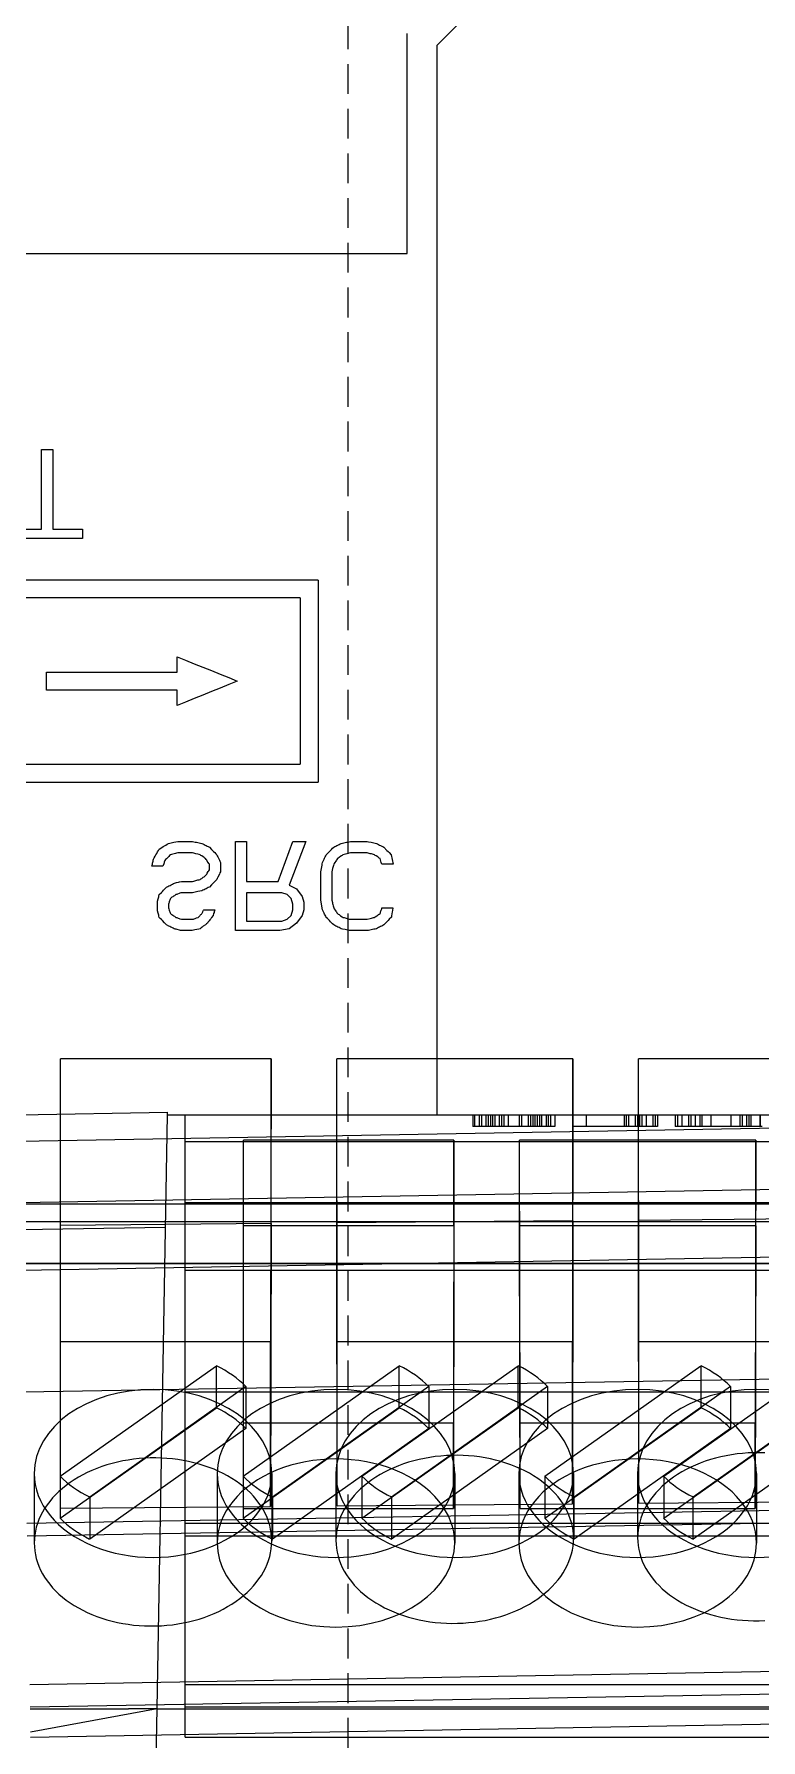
# Model space of a CAD drawing. Extents: x 0 to 144, y 0 to 203.
# Drawn here: x 66.73 to 78.93, y 14.38 to 43 of the extents above; entities that cross this region are included whole.
import ezdxf

# ---------------------------------------------------------------- set-up
doc = ezdxf.new("R2010")
doc.units = 0
doc.linetypes.add('DASHED', pattern=[0.75, 0.5, -0.25])
doc.layers.add('-15N-THT. THIẾT BỊ ĐÓNG MỞ', color=40, linetype='CONTINUOUS')

# ---------------------------------------------------------------- blocks, each defined once
blk = doc.blocks.new('06 - N - SC VSD CHIẾU TRÊN ATV630U07~55N4')
at = {"layer": '-15N-THT. THIẾT BỊ ĐÓNG MỞ', "color": 6, "linetype": 'DASHED'}
blk.add_line((0, 0), (0, -203), dxfattribs=at)
at = {"layer": '-15N-THT. THIẾT BỊ ĐÓNG MỞ'}
for p, q in [((1.495, -160.188), (3.488, -158.194)), ((0.996, -163.677), (0.996, -159.988)), ((1.495, -160.188), (1.495, -178.13)), ((1.495, -160.188), (1.495, -160.188)), ((-13.956, -163.677), (0.996, -163.677)), ((0.996, -163.677), (0.996, -163.677)), ((-5.14, -166.966), (-4.953, -166.966)), ((-5.14, -168.302), (-5.14, -166.966)), ((-5.14, -166.966), (-5.14, -166.966)), ((-4.953, -166.966), (-4.953, -168.302)), ((-4.953, -166.966), (-4.953, -166.966)), ((-5.639, -168.302), (-5.14, -168.302)), ((-4.455, -168.461), (-5.639, -168.461)), ((-5.14, -168.302), (-5.14, -168.302)), ((-4.953, -168.302), (-4.455, -168.302)), ((-4.953, -168.302), (-4.953, -168.302)), ((-4.455, -168.302), (-4.455, -168.461)), ((-4.455, -168.302), (-4.455, -168.302)), ((-4.455, -168.461), (-4.455, -168.461)), ((-0.499, -169.159), (-12.46, -169.159)), ((-0.499, -169.159), (-0.499, -172.548)), ((-0.499, -169.159), (-0.499, -169.159)), ((-0.798, -169.458), (-6.33, -169.458)), ((-0.798, -169.458), (-0.798, -169.458)), ((-0.798, -169.458), (-0.798, -172.249)), ((-2.866, -170.445), (-2.722, -170.503)), ((-2.866, -170.704), (-2.866, -170.445)), ((-2.866, -170.445), (-2.866, -170.445)), ((-2.722, -170.503), (-2.577, -170.562)), ((-2.577, -170.562), (-2.433, -170.62)), ((-5.059, -171.003), (-5.059, -170.704)), ((-5.059, -170.704), (-2.866, -170.704)), ((-5.059, -170.704), (-5.059, -170.704)), ((-2.866, -170.704), (-2.866, -170.704)), ((-2.433, -170.62), (-2.288, -170.678)), ((-2.288, -170.678), (-2.144, -170.737)), ((-2.144, -170.737), (-1.999, -170.795)), ((-1.999, -170.795), (-1.855, -170.853)), ((-1.855, -170.853), (-1.999, -170.912)), ((-1.855, -170.853), (-1.855, -170.853)), ((-2.866, -171.003), (-5.059, -171.003)), ((-5.059, -171.003), (-5.059, -171.003)), ((-2.866, -171.262), (-2.866, -171.003)), ((-2.866, -171.003), (-2.866, -171.003)), ((-2.577, -171.145), (-2.722, -171.204)), ((-2.433, -171.087), (-2.577, -171.145)), ((-2.288, -171.029), (-2.433, -171.087)), ((-2.144, -170.97), (-2.288, -171.029)), ((-1.999, -170.912), (-2.144, -170.97)), ((-2.722, -171.204), (-2.866, -171.262)), ((-2.866, -171.262), (-2.866, -171.262)), ((-6.33, -172.249), (-0.798, -172.249)), ((-0.798, -172.249), (-0.798, -172.249)), ((-12.46, -172.548), (-0.499, -172.548)), ((-0.499, -172.548), (-0.499, -172.548)), ((-3.207, -173.744), (-3.193, -173.72)), ((-3.193, -173.72), (-3.179, -173.696)), ((-3.179, -173.696), (-3.165, -173.672)), ((-3.165, -173.672), (-3.121, -173.645)), ((-3.165, -173.672), (-3.165, -173.672)), ((-3.121, -173.645), (-3.099, -173.631)), ((-3.099, -173.631), (-3.054, -173.604)), ((-3.054, -173.604), (-3.032, -173.59)), ((-3.032, -173.59), (-3.01, -173.577)), ((-3.01, -173.577), (-2.987, -173.572)), ((-3.01, -173.577), (-3.01, -173.577)), ((-2.987, -173.572), (-2.965, -173.568)), ((-2.965, -173.568), (-2.943, -173.563)), ((-2.943, -173.563), (-2.921, -173.558)), ((-2.921, -173.558), (-2.854, -173.545)), ((-2.854, -173.545), (-2.605, -173.545)), ((-2.854, -173.545), (-2.854, -173.545)), ((-2.605, -173.545), (-2.56, -173.554)), ((-2.605, -173.545), (-2.605, -173.545)), ((-2.56, -173.554), (-2.538, -173.558)), ((-2.538, -173.558), (-2.516, -173.563)), ((-2.516, -173.563), (-2.449, -173.577)), ((-2.449, -173.577), (-2.431, -173.586)), ((-2.449, -173.577), (-2.449, -173.577)), ((-2.431, -173.586), (-2.413, -173.595)), ((-2.413, -173.595), (-2.395, -173.604)), ((-2.395, -173.604), (-2.378, -173.613)), ((-2.378, -173.613), (-2.36, -173.622)), ((-2.36, -173.622), (-2.342, -173.631)), ((-2.342, -173.631), (-2.324, -173.64)), ((-2.324, -173.64), (-2.289, -173.677)), ((-2.324, -173.64), (-2.324, -173.64)), ((-2.289, -173.677), (-2.271, -173.695)), ((-2.271, -173.695), (-2.253, -173.713)), ((-2.253, -173.713), (-2.235, -173.731)), ((-1.888, -173.545), (-1.701, -173.545)), ((-1.888, -175.04), (-1.888, -173.545)), ((-1.888, -173.545), (-1.888, -173.545)), ((-1.701, -173.545), (-1.701, -174.213)), ((-1.701, -173.545), (-1.701, -173.545)), ((-1.172, -174.213), (-0.923, -173.545)), ((-0.705, -173.545), (-0.985, -174.277)), ((-0.923, -173.545), (-0.705, -173.545)), ((-0.923, -173.545), (-0.923, -173.545)), ((-0.705, -173.545), (-0.705, -173.545)), ((-0.326, -173.731), (-0.308, -173.713)), ((-0.308, -173.713), (-0.291, -173.695)), ((-0.291, -173.695), (-0.273, -173.677)), ((-0.273, -173.677), (-0.255, -173.658)), ((-0.255, -173.658), (-0.237, -173.64)), ((-0.237, -173.64), (-0.219, -173.631)), ((-0.237, -173.64), (-0.237, -173.64)), ((-0.219, -173.631), (-0.202, -173.622)), ((-0.202, -173.622), (-0.184, -173.613)), ((-0.184, -173.613), (-0.166, -173.604)), ((-0.166, -173.604), (-0.148, -173.595)), ((-0.148, -173.595), (-0.13, -173.586)), ((-0.13, -173.586), (-0.113, -173.577)), ((-0.113, -173.577), (-0.09, -173.572)), ((-0.113, -173.577), (-0.113, -173.577)), ((-0.09, -173.572), (-0.068, -173.568)), ((-0.068, -173.568), (-0.046, -173.563)), ((-0.046, -173.563), (-0.024, -173.558)), ((-0.024, -173.558), (-0.001, -173.554)), ((-0.001, -173.554), (0.021, -173.549)), ((0.021, -173.549), (0.043, -173.545)), ((0.043, -173.545), (0.323, -173.545)), ((0.043, -173.545), (0.043, -173.545)), ((0.323, -173.545), (0.346, -173.549)), ((0.323, -173.545), (0.323, -173.545)), ((0.346, -173.549), (0.39, -173.558)), ((0.39, -173.558), (0.412, -173.563)), ((0.412, -173.563), (0.457, -173.572)), ((0.457, -173.572), (0.479, -173.577)), ((0.479, -173.577), (0.497, -173.586)), ((0.479, -173.577), (0.479, -173.577)), ((0.497, -173.586), (0.515, -173.595)), ((0.515, -173.595), (0.533, -173.604)), ((0.533, -173.604), (0.55, -173.613)), ((0.55, -173.613), (0.568, -173.622)), ((0.568, -173.622), (0.586, -173.631)), ((0.586, -173.631), (0.604, -173.64)), ((0.604, -173.64), (0.657, -173.695)), ((0.604, -173.64), (0.604, -173.64)), ((0.657, -173.695), (0.675, -173.713)), ((0.675, -173.713), (0.693, -173.731)), ((-3.288, -173.958), (-3.284, -173.941)), ((-3.261, -173.958), (-3.288, -173.958)), ((-3.288, -173.958), (-3.288, -173.958)), ((-3.284, -173.941), (-3.28, -173.924)), ((-3.28, -173.924), (-3.277, -173.907)), ((-3.277, -173.907), (-3.273, -173.89)), ((-3.273, -173.89), (-3.269, -173.874)), ((-3.269, -173.874), (-3.266, -173.857)), ((-3.266, -173.857), (-3.262, -173.84)), ((-3.262, -173.84), (-3.248, -173.816)), ((-3.262, -173.84), (-3.262, -173.84)), ((-3.209, -173.958), (-3.261, -173.958)), ((-3.248, -173.816), (-3.234, -173.792)), ((-3.234, -173.792), (-3.221, -173.768)), ((-3.221, -173.768), (-3.207, -173.744)), ((-3.182, -173.958), (-3.209, -173.958)), ((-3.156, -173.958), (-3.182, -173.958)), ((-3.103, -173.958), (-3.156, -173.958)), ((-3.099, -173.945), (-3.103, -173.958)), ((-3.103, -173.958), (-3.103, -173.958)), ((-3.09, -173.917), (-3.099, -173.945)), ((-3.085, -173.904), (-3.09, -173.917)), ((-3.081, -173.89), (-3.085, -173.904)), ((-3.076, -173.877), (-3.081, -173.89)), ((-3.072, -173.863), (-3.076, -173.877)), ((-3.059, -173.849), (-3.072, -173.863)), ((-3.072, -173.863), (-3.072, -173.863)), ((-3.045, -173.836), (-3.059, -173.849)), ((-3.032, -173.822), (-3.045, -173.836)), ((-3.018, -173.808), (-3.032, -173.822)), ((-3.005, -173.795), (-3.018, -173.808)), ((-2.992, -173.781), (-3.005, -173.795)), ((-2.978, -173.768), (-2.992, -173.781)), ((-2.958, -173.762), (-2.978, -173.768)), ((-2.978, -173.768), (-2.978, -173.768)), ((-2.937, -173.757), (-2.958, -173.762)), ((-2.916, -173.752), (-2.937, -173.757)), ((-2.895, -173.746), (-2.916, -173.752)), ((-2.875, -173.741), (-2.895, -173.746)), ((-2.854, -173.736), (-2.875, -173.741)), ((-2.605, -173.736), (-2.854, -173.736)), ((-2.854, -173.736), (-2.854, -173.736)), ((-2.587, -173.74), (-2.605, -173.736)), ((-2.605, -173.736), (-2.605, -173.736)), ((-2.569, -173.745), (-2.587, -173.74)), ((-2.551, -173.749), (-2.569, -173.745)), ((-2.516, -173.758), (-2.551, -173.749)), ((-2.498, -173.763), (-2.516, -173.758)), ((-2.48, -173.768), (-2.498, -173.763)), ((-2.467, -173.777), (-2.48, -173.768)), ((-2.48, -173.768), (-2.48, -173.768)), ((-2.453, -173.786), (-2.467, -173.777)), ((-2.427, -173.804), (-2.453, -173.786)), ((-2.413, -173.813), (-2.427, -173.804)), ((-2.4, -173.822), (-2.413, -173.813)), ((-2.387, -173.831), (-2.4, -173.822)), ((-2.378, -173.845), (-2.387, -173.831)), ((-2.387, -173.831), (-2.387, -173.831)), ((-2.369, -173.858), (-2.378, -173.845)), ((-2.36, -173.872), (-2.369, -173.858)), ((-2.342, -173.899), (-2.36, -173.872)), ((-2.333, -173.913), (-2.342, -173.899)), ((-2.324, -173.927), (-2.333, -173.913)), ((-2.324, -174.022), (-2.324, -173.927)), ((-2.324, -173.927), (-2.324, -173.927)), ((-2.235, -173.731), (-2.217, -173.749)), ((-2.217, -173.749), (-2.2, -173.768)), ((-2.2, -173.768), (-2.191, -173.786)), ((-2.2, -173.768), (-2.2, -173.768)), ((-2.191, -173.786), (-2.182, -173.804)), ((-2.182, -173.804), (-2.155, -173.858)), ((-2.155, -173.858), (-2.146, -173.877)), ((-2.146, -173.877), (-2.137, -173.895)), ((-2.137, -173.895), (-2.137, -174.054)), ((-2.137, -173.895), (-2.137, -173.895)), ((-0.455, -174.054), (-0.433, -173.94)), ((-0.433, -173.94), (-0.429, -173.917)), ((-0.429, -173.917), (-0.424, -173.895)), ((-0.424, -173.895), (-0.415, -173.877)), ((-0.424, -173.895), (-0.424, -173.895)), ((-0.415, -173.877), (-0.397, -173.84)), ((-0.397, -173.84), (-0.389, -173.822)), ((-0.389, -173.822), (-0.38, -173.804)), ((-0.38, -173.804), (-0.371, -173.786)), ((-0.371, -173.786), (-0.362, -173.768)), ((-0.362, -173.768), (-0.326, -173.731)), ((-0.362, -173.768), (-0.362, -173.768)), ((-0.255, -173.999), (-0.268, -174.054)), ((-0.251, -173.981), (-0.255, -173.999)), ((-0.246, -173.963), (-0.251, -173.981)), ((-0.242, -173.945), (-0.246, -173.963)), ((-0.237, -173.927), (-0.242, -173.945)), ((-0.228, -173.913), (-0.237, -173.927)), ((-0.237, -173.927), (-0.237, -173.927)), ((-0.219, -173.899), (-0.228, -173.913)), ((-0.202, -173.872), (-0.219, -173.899)), ((-0.193, -173.858), (-0.202, -173.872)), ((-0.184, -173.845), (-0.193, -173.858)), ((-0.175, -173.831), (-0.184, -173.845)), ((-0.162, -173.822), (-0.175, -173.831)), ((-0.175, -173.831), (-0.175, -173.831)), ((-0.148, -173.813), (-0.162, -173.822)), ((-0.135, -173.804), (-0.148, -173.813)), ((-0.108, -173.786), (-0.135, -173.804)), ((-0.095, -173.777), (-0.108, -173.786)), ((-0.082, -173.768), (-0.095, -173.777)), ((-0.061, -173.762), (-0.082, -173.768)), ((-0.082, -173.768), (-0.082, -173.768)), ((-0.04, -173.757), (-0.061, -173.762)), ((-0.019, -173.752), (-0.04, -173.757)), ((0.002, -173.746), (-0.019, -173.752)), ((0.022, -173.741), (0.002, -173.746)), ((0.043, -173.736), (0.022, -173.741)), ((0.323, -173.736), (0.043, -173.736)), ((0.043, -173.736), (0.043, -173.736)), ((0.341, -173.74), (0.323, -173.736)), ((0.323, -173.736), (0.323, -173.736)), ((0.377, -173.749), (0.341, -173.74)), ((0.395, -173.754), (0.377, -173.749)), ((0.412, -173.758), (0.395, -173.754)), ((0.43, -173.763), (0.412, -173.758)), ((0.448, -173.768), (0.43, -173.763)), ((0.461, -173.777), (0.448, -173.768)), ((0.448, -173.768), (0.448, -173.768)), ((0.475, -173.786), (0.461, -173.777)), ((0.501, -173.804), (0.475, -173.786)), ((0.515, -173.813), (0.501, -173.804)), ((0.528, -173.822), (0.515, -173.813)), ((0.541, -173.831), (0.528, -173.822)), ((0.562, -173.895), (0.541, -173.831)), ((0.541, -173.831), (0.541, -173.831)), ((0.567, -173.911), (0.562, -173.895)), ((0.573, -173.927), (0.567, -173.911)), ((0.76, -173.927), (0.573, -173.927)), ((0.573, -173.927), (0.573, -173.927)), ((0.693, -173.731), (0.728, -173.768)), ((0.728, -173.768), (0.76, -173.927)), ((0.728, -173.768), (0.728, -173.768)), ((0.76, -173.927), (0.76, -173.927)), ((-3.022, -174.299), (-3.003, -174.289)), ((-3.003, -174.289), (-2.983, -174.28)), ((-2.983, -174.28), (-2.964, -174.27)), ((-2.964, -174.27), (-2.945, -174.261)), ((-2.945, -174.261), (-2.926, -174.251)), ((-2.926, -174.251), (-2.907, -174.241)), ((-2.907, -174.241), (-2.891, -174.237)), ((-2.907, -174.241), (-2.907, -174.241)), ((-2.891, -174.237), (-2.874, -174.233)), ((-2.874, -174.233), (-2.841, -174.225)), ((-2.841, -174.225), (-2.825, -174.221)), ((-2.825, -174.221), (-2.792, -174.213)), ((-2.792, -174.213), (-2.765, -174.213)), ((-2.792, -174.213), (-2.792, -174.213)), ((-2.765, -174.213), (-2.738, -174.213)), ((-2.738, -174.213), (-2.658, -174.213)), ((-2.658, -174.213), (-2.631, -174.213)), ((-2.631, -174.213), (-2.605, -174.213)), ((-2.605, -174.213), (-2.587, -174.208)), ((-2.605, -174.213), (-2.605, -174.213)), ((-2.587, -174.208), (-2.569, -174.204)), ((-2.569, -174.204), (-2.551, -174.199)), ((-2.551, -174.199), (-2.516, -174.19)), ((-2.516, -174.19), (-2.498, -174.186)), ((-2.498, -174.186), (-2.48, -174.181)), ((-2.48, -174.181), (-2.467, -174.172)), ((-2.48, -174.181), (-2.48, -174.181)), ((-2.467, -174.172), (-2.453, -174.163)), ((-2.453, -174.163), (-2.427, -174.145)), ((-2.427, -174.145), (-2.413, -174.136)), ((-2.413, -174.136), (-2.4, -174.127)), ((-2.4, -174.127), (-2.387, -174.117)), ((-2.387, -174.117), (-2.378, -174.104)), ((-2.387, -174.117), (-2.387, -174.117)), ((-2.378, -174.104), (-2.369, -174.09)), ((-2.369, -174.09), (-2.36, -174.077)), ((-2.36, -174.077), (-2.342, -174.049)), ((-2.342, -174.049), (-2.333, -174.036)), ((-2.333, -174.036), (-2.324, -174.022)), ((-2.324, -174.022), (-2.324, -174.022)), ((-2.289, -174.272), (-2.324, -174.308)), ((-2.271, -174.254), (-2.289, -174.272)), ((-2.235, -174.217), (-2.271, -174.254)), ((-2.217, -174.199), (-2.235, -174.217)), ((-2.2, -174.181), (-2.217, -174.199)), ((-2.191, -174.163), (-2.2, -174.181)), ((-2.2, -174.181), (-2.2, -174.181)), ((-2.182, -174.145), (-2.191, -174.163)), ((-2.155, -174.09), (-2.182, -174.145)), ((-2.146, -174.072), (-2.155, -174.09)), ((-2.137, -174.054), (-2.146, -174.072)), ((-2.137, -174.054), (-2.137, -174.054)), ((-1.701, -174.213), (-1.172, -174.213)), ((-1.701, -174.213), (-1.701, -174.213)), ((-1.172, -174.213), (-1.172, -174.213)), ((-0.985, -174.277), (-0.86, -174.34)), ((-0.985, -174.277), (-0.985, -174.277)), ((-0.455, -174.531), (-0.455, -174.054)), ((-0.455, -174.054), (-0.455, -174.054)), ((-0.268, -174.054), (-0.268, -174.531)), ((-0.268, -174.054), (-0.268, -174.054)), ((-3.196, -174.563), (-3.192, -174.545)), ((-3.196, -174.69), (-3.196, -174.563)), ((-3.196, -174.563), (-3.196, -174.563)), ((-3.192, -174.545), (-3.183, -174.508)), ((-3.183, -174.508), (-3.179, -174.49)), ((-3.179, -174.49), (-3.174, -174.472)), ((-3.174, -174.472), (-3.17, -174.454)), ((-3.17, -174.454), (-3.165, -174.436)), ((-3.165, -174.436), (-3.13, -174.399)), ((-3.165, -174.436), (-3.165, -174.436)), ((-3.13, -174.399), (-3.112, -174.381)), ((-3.112, -174.381), (-3.094, -174.363)), ((-3.094, -174.363), (-3.076, -174.345)), ((-3.076, -174.345), (-3.059, -174.326)), ((-3.059, -174.326), (-3.041, -174.308)), ((-3.041, -174.308), (-3.022, -174.299)), ((-3.041, -174.308), (-3.041, -174.308)), ((-3.005, -174.581), (-3.01, -174.595)), ((-3.001, -174.567), (-3.005, -174.581)), ((-2.996, -174.554), (-3.001, -174.567)), ((-2.992, -174.54), (-2.996, -174.554)), ((-2.987, -174.526), (-2.992, -174.54)), ((-2.983, -174.513), (-2.987, -174.526)), ((-2.978, -174.499), (-2.983, -174.513)), ((-2.965, -174.49), (-2.978, -174.499)), ((-2.978, -174.499), (-2.978, -174.499)), ((-2.952, -174.481), (-2.965, -174.49)), ((-2.938, -174.472), (-2.952, -174.481)), ((-2.925, -174.463), (-2.938, -174.472)), ((-2.912, -174.454), (-2.925, -174.463)), ((-2.898, -174.445), (-2.912, -174.454)), ((-2.885, -174.436), (-2.898, -174.445)), ((-2.872, -174.431), (-2.885, -174.436)), ((-2.885, -174.436), (-2.885, -174.436)), ((-2.858, -174.426), (-2.872, -174.431)), ((-2.832, -174.417), (-2.858, -174.426)), ((-2.818, -174.413), (-2.832, -174.417)), ((-2.805, -174.408), (-2.818, -174.413)), ((-2.792, -174.404), (-2.805, -174.408)), ((-2.605, -174.404), (-2.792, -174.404)), ((-2.792, -174.404), (-2.792, -174.404)), ((-2.56, -174.395), (-2.605, -174.404)), ((-2.605, -174.404), (-2.605, -174.404)), ((-2.538, -174.39), (-2.56, -174.395)), ((-2.516, -174.386), (-2.538, -174.39)), ((-2.449, -174.372), (-2.516, -174.386)), ((-2.431, -174.363), (-2.449, -174.372)), ((-2.449, -174.372), (-2.449, -174.372)), ((-2.413, -174.354), (-2.431, -174.363)), ((-2.395, -174.345), (-2.413, -174.354)), ((-2.378, -174.336), (-2.395, -174.345)), ((-2.36, -174.326), (-2.378, -174.336)), ((-2.342, -174.317), (-2.36, -174.326)), ((-2.324, -174.308), (-2.342, -174.317)), ((-2.324, -174.308), (-2.324, -174.308)), ((-1.701, -174.404), (-1.701, -174.404)), ((-1.701, -174.404), (-1.701, -174.881)), ((-1.109, -174.404), (-1.701, -174.404)), ((-1.109, -174.404), (-1.109, -174.404)), ((-1.016, -174.436), (-1.109, -174.404)), ((-1.016, -174.436), (-1.016, -174.436)), ((-0.954, -174.499), (-1.016, -174.436)), ((-0.954, -174.499), (-0.954, -174.499)), ((-0.923, -174.595), (-0.954, -174.499)), ((-0.86, -174.34), (-0.767, -174.467)), ((-0.86, -174.34), (-0.86, -174.34)), ((-0.767, -174.467), (-0.736, -174.563)), ((-0.767, -174.467), (-0.767, -174.467)), ((-0.736, -174.563), (-0.736, -174.69)), ((-0.736, -174.563), (-0.736, -174.563)), ((-0.424, -174.69), (-0.455, -174.531)), ((-0.455, -174.531), (-0.455, -174.531)), ((-0.268, -174.531), (-0.26, -174.567)), ((-0.268, -174.531), (-0.268, -174.531)), ((-0.26, -174.567), (-0.255, -174.586)), ((-3.192, -174.708), (-3.196, -174.69)), ((-3.196, -174.69), (-3.196, -174.69)), ((-3.183, -174.745), (-3.192, -174.708)), ((-3.179, -174.763), (-3.183, -174.745)), ((-3.174, -174.781), (-3.179, -174.763)), ((-3.17, -174.799), (-3.174, -174.781)), ((-3.165, -174.817), (-3.17, -174.799)), ((-3.148, -174.835), (-3.165, -174.817)), ((-3.165, -174.817), (-3.165, -174.817)), ((-3.13, -174.854), (-3.148, -174.835)), ((-3.112, -174.872), (-3.13, -174.854)), ((-3.01, -174.595), (-3.01, -174.658)), ((-3.01, -174.595), (-3.01, -174.595)), ((-3.01, -174.658), (-3.005, -174.672)), ((-3.01, -174.658), (-3.01, -174.658)), ((-3.005, -174.672), (-2.996, -174.699)), ((-2.996, -174.699), (-2.992, -174.713)), ((-2.992, -174.713), (-2.987, -174.726)), ((-2.987, -174.726), (-2.983, -174.74)), ((-2.983, -174.74), (-2.978, -174.754)), ((-2.978, -174.754), (-2.965, -174.763)), ((-2.978, -174.754), (-2.978, -174.754)), ((-2.965, -174.763), (-2.952, -174.772)), ((-2.952, -174.772), (-2.938, -174.781)), ((-2.938, -174.781), (-2.925, -174.79)), ((-2.925, -174.79), (-2.912, -174.799)), ((-2.912, -174.799), (-2.898, -174.808)), ((-2.898, -174.808), (-2.885, -174.817)), ((-2.885, -174.817), (-2.872, -174.822)), ((-2.885, -174.817), (-2.885, -174.817)), ((-2.872, -174.822), (-2.858, -174.826)), ((-2.858, -174.826), (-2.845, -174.831)), ((-2.845, -174.831), (-2.832, -174.835)), ((-2.832, -174.835), (-2.818, -174.84)), ((-2.818, -174.84), (-2.792, -174.849)), ((-2.792, -174.849), (-2.605, -174.849)), ((-2.792, -174.849), (-2.792, -174.849)), ((-2.605, -174.849), (-2.591, -174.845)), ((-2.605, -174.849), (-2.605, -174.849)), ((-2.591, -174.845), (-2.578, -174.84)), ((-2.578, -174.84), (-2.565, -174.835)), ((-2.565, -174.835), (-2.551, -174.831)), ((-2.551, -174.831), (-2.538, -174.826)), ((-2.538, -174.826), (-2.511, -174.817)), ((-2.511, -174.817), (-2.502, -174.808)), ((-2.511, -174.817), (-2.511, -174.817)), ((-2.502, -174.808), (-2.484, -174.79)), ((-2.484, -174.79), (-2.476, -174.781)), ((-2.476, -174.781), (-2.467, -174.772)), ((-2.467, -174.772), (-2.458, -174.763)), ((-2.458, -174.763), (-2.449, -174.754)), ((-2.449, -174.754), (-2.444, -174.745)), ((-2.449, -174.754), (-2.449, -174.754)), ((-2.444, -174.745), (-2.44, -174.736)), ((-2.44, -174.736), (-2.436, -174.726)), ((-2.436, -174.726), (-2.431, -174.717)), ((-2.431, -174.717), (-2.427, -174.708)), ((-2.427, -174.708), (-2.422, -174.699)), ((-2.422, -174.699), (-2.418, -174.69)), ((-2.418, -174.69), (-2.231, -174.69)), ((-2.418, -174.69), (-2.418, -174.69)), ((-2.315, -174.858), (-2.329, -174.876)), ((-2.302, -174.84), (-2.315, -174.858)), ((-2.289, -174.822), (-2.302, -174.84)), ((-2.262, -174.786), (-2.289, -174.822)), ((-2.252, -174.754), (-2.262, -174.786)), ((-2.262, -174.786), (-2.262, -174.786)), ((-2.246, -174.738), (-2.252, -174.754)), ((-2.241, -174.722), (-2.246, -174.738)), ((-2.236, -174.706), (-2.241, -174.722)), ((-2.231, -174.69), (-2.236, -174.706)), ((-2.231, -174.69), (-2.231, -174.69)), ((-1.109, -174.881), (-1.016, -174.849)), ((-1.016, -174.849), (-0.954, -174.786)), ((-1.016, -174.849), (-1.016, -174.849)), ((-0.954, -174.786), (-0.923, -174.69)), ((-0.954, -174.786), (-0.954, -174.786)), ((-0.923, -174.595), (-0.923, -174.595)), ((-0.923, -174.69), (-0.923, -174.595)), ((-0.923, -174.69), (-0.923, -174.69)), ((-0.767, -174.786), (-0.86, -174.913)), ((-0.736, -174.69), (-0.767, -174.786)), ((-0.767, -174.786), (-0.767, -174.786)), ((-0.736, -174.69), (-0.736, -174.69)), ((-0.397, -174.745), (-0.424, -174.69)), ((-0.424, -174.69), (-0.424, -174.69)), ((-0.389, -174.763), (-0.397, -174.745)), ((-0.371, -174.799), (-0.389, -174.763)), ((-0.362, -174.817), (-0.371, -174.799)), ((-0.344, -174.835), (-0.362, -174.817)), ((-0.362, -174.817), (-0.362, -174.817)), ((-0.326, -174.854), (-0.344, -174.835)), ((-0.308, -174.872), (-0.326, -174.854)), ((-0.255, -174.586), (-0.251, -174.604)), ((-0.251, -174.604), (-0.246, -174.622)), ((-0.246, -174.622), (-0.242, -174.64)), ((-0.242, -174.64), (-0.237, -174.658)), ((-0.237, -174.658), (-0.228, -174.672)), ((-0.237, -174.658), (-0.237, -174.658)), ((-0.228, -174.672), (-0.211, -174.699)), ((-0.211, -174.699), (-0.202, -174.713)), ((-0.202, -174.713), (-0.193, -174.726)), ((-0.193, -174.726), (-0.184, -174.74)), ((-0.184, -174.74), (-0.175, -174.754)), ((-0.175, -174.754), (-0.162, -174.763)), ((-0.175, -174.754), (-0.175, -174.754)), ((-0.162, -174.763), (-0.148, -174.772)), ((-0.148, -174.772), (-0.135, -174.781)), ((-0.135, -174.781), (-0.122, -174.79)), ((-0.122, -174.79), (-0.095, -174.808)), ((-0.095, -174.808), (-0.082, -174.817)), ((-0.082, -174.817), (-0.064, -174.822)), ((-0.082, -174.817), (-0.082, -174.817)), ((-0.064, -174.822), (-0.046, -174.826)), ((-0.046, -174.826), (-0.028, -174.831)), ((-0.028, -174.831), (-0.01, -174.835)), ((-0.01, -174.835), (0.025, -174.845)), ((0.025, -174.845), (0.043, -174.849)), ((0.043, -174.849), (0.323, -174.849)), ((0.043, -174.849), (0.043, -174.849)), ((0.323, -174.849), (0.377, -174.835)), ((0.323, -174.849), (0.323, -174.849)), ((0.377, -174.835), (0.395, -174.831)), ((0.395, -174.831), (0.43, -174.822)), ((0.43, -174.822), (0.448, -174.817)), ((0.448, -174.817), (0.461, -174.808)), ((0.448, -174.817), (0.448, -174.817)), ((0.461, -174.808), (0.488, -174.79)), ((0.488, -174.79), (0.501, -174.781)), ((0.501, -174.781), (0.515, -174.772)), ((0.515, -174.772), (0.528, -174.763)), ((0.528, -174.763), (0.541, -174.754)), ((0.541, -174.754), (0.546, -174.74)), ((0.541, -174.754), (0.541, -174.754)), ((0.546, -174.74), (0.55, -174.726)), ((0.55, -174.726), (0.555, -174.713)), ((0.555, -174.713), (0.559, -174.699)), ((0.559, -174.699), (0.568, -174.672)), ((0.568, -174.672), (0.573, -174.658)), ((0.573, -174.658), (0.625, -174.658)), ((0.573, -174.658), (0.573, -174.658)), ((0.625, -174.658), (0.652, -174.658)), ((0.652, -174.658), (0.704, -174.659)), ((0.695, -174.85), (0.677, -174.869)), ((0.731, -174.812), (0.695, -174.85)), ((0.704, -174.659), (0.731, -174.659)), ((0.731, -174.659), (0.757, -174.659)), ((0.735, -174.79), (0.731, -174.812)), ((0.731, -174.812), (0.731, -174.812)), ((0.746, -174.724), (0.735, -174.79)), ((0.75, -174.702), (0.746, -174.724)), ((0.757, -174.659), (0.75, -174.702)), ((0.757, -174.659), (0.757, -174.659)), ((-3.076, -174.908), (-3.112, -174.872)), ((-3.059, -174.926), (-3.076, -174.908)), ((-3.041, -174.945), (-3.059, -174.926)), ((-3.005, -174.963), (-3.041, -174.945)), ((-3.041, -174.945), (-3.041, -174.945)), ((-2.987, -174.972), (-3.005, -174.963)), ((-2.97, -174.981), (-2.987, -174.972)), ((-2.952, -174.99), (-2.97, -174.981)), ((-2.934, -174.999), (-2.952, -174.99)), ((-2.916, -175.008), (-2.934, -174.999)), ((-2.898, -175.013), (-2.916, -175.008)), ((-2.916, -175.008), (-2.916, -175.008)), ((-2.881, -175.017), (-2.898, -175.013)), ((-2.863, -175.022), (-2.881, -175.017)), ((-2.827, -175.031), (-2.863, -175.022)), ((-2.809, -175.035), (-2.827, -175.031)), ((-2.792, -175.04), (-2.809, -175.035)), ((-2.636, -175.04), (-2.792, -175.04)), ((-2.792, -175.04), (-2.792, -175.04)), ((-2.614, -175.035), (-2.636, -175.04)), ((-2.636, -175.04), (-2.636, -175.04)), ((-2.591, -175.031), (-2.614, -175.035)), ((-2.569, -175.026), (-2.591, -175.031)), ((-2.502, -175.013), (-2.569, -175.026)), ((-2.48, -175.008), (-2.502, -175.013)), ((-2.462, -174.995), (-2.48, -175.008)), ((-2.48, -175.008), (-2.48, -175.008)), ((-2.444, -174.981), (-2.462, -174.995)), ((-2.427, -174.967), (-2.444, -174.981)), ((-2.391, -174.94), (-2.427, -174.967)), ((-2.373, -174.926), (-2.391, -174.94)), ((-2.355, -174.913), (-2.373, -174.926)), ((-2.342, -174.895), (-2.355, -174.913)), ((-2.355, -174.913), (-2.355, -174.913)), ((-2.329, -174.876), (-2.342, -174.895)), ((-1.141, -175.04), (-1.888, -175.04)), ((-1.888, -175.04), (-1.888, -175.04)), ((-1.701, -174.881), (-1.701, -174.881)), ((-1.701, -174.881), (-1.109, -174.881)), ((-0.985, -175.008), (-1.141, -175.04)), ((-1.141, -175.04), (-1.141, -175.04)), ((-1.109, -174.881), (-1.109, -174.881)), ((-0.86, -174.913), (-0.985, -175.008)), ((-0.985, -175.008), (-0.985, -175.008)), ((-0.86, -174.913), (-0.86, -174.913)), ((-0.291, -174.89), (-0.308, -174.872)), ((-0.273, -174.908), (-0.291, -174.89)), ((-0.255, -174.926), (-0.273, -174.908)), ((-0.237, -174.945), (-0.255, -174.926)), ((-0.219, -174.954), (-0.237, -174.945)), ((-0.237, -174.945), (-0.237, -174.945)), ((-0.202, -174.963), (-0.219, -174.954)), ((-0.184, -174.972), (-0.202, -174.963)), ((-0.166, -174.981), (-0.184, -174.972)), ((-0.148, -174.99), (-0.166, -174.981)), ((-0.13, -174.999), (-0.148, -174.99)), ((-0.113, -175.008), (-0.13, -174.999)), ((-0.09, -175.013), (-0.113, -175.008)), ((-0.113, -175.008), (-0.113, -175.008)), ((-0.046, -175.022), (-0.09, -175.013)), ((-0.024, -175.026), (-0.046, -175.022)), ((-0.001, -175.031), (-0.024, -175.026)), ((0.021, -175.035), (-0.001, -175.031)), ((0.043, -175.04), (0.021, -175.035)), ((0.323, -175.04), (0.043, -175.04)), ((0.043, -175.04), (0.043, -175.04)), ((0.346, -175.035), (0.323, -175.04)), ((0.323, -175.04), (0.323, -175.04)), ((0.368, -175.031), (0.346, -175.035)), ((0.39, -175.026), (0.368, -175.031)), ((0.412, -175.022), (0.39, -175.026)), ((0.435, -175.017), (0.412, -175.022)), ((0.457, -175.013), (0.435, -175.017)), ((0.479, -175.008), (0.457, -175.013)), ((0.515, -174.99), (0.479, -175.008)), ((0.479, -175.008), (0.479, -175.008)), ((0.533, -174.981), (0.515, -174.99)), ((0.55, -174.972), (0.533, -174.981)), ((0.568, -174.963), (0.55, -174.972)), ((0.586, -174.954), (0.568, -174.963)), ((0.604, -174.945), (0.586, -174.954)), ((0.64, -174.907), (0.604, -174.945)), ((0.604, -174.945), (0.604, -174.945)), ((0.658, -174.888), (0.64, -174.907)), ((0.677, -174.869), (0.658, -174.888)), ((-4.824, -179.986), (-4.824, -177.19)), ((-4.82, -181.936), (-4.824, -177.19)), ((-1.289, -177.19), (-4.824, -177.19)), ((-1.289, -177.19), (-1.296, -181.936)), ((-1.289, -179.955), (-1.289, -177.19)), ((-0.187, -179.945), (-0.187, -177.19)), ((-0.18, -181.936), (-0.187, -177.19)), ((3.775, -177.19), (-0.187, -177.19)), ((3.775, -177.19), (3.768, -181.936)), ((3.775, -179.911), (3.775, -177.19)), ((4.876, -179.901), (4.876, -177.19)), ((4.883, -181.936), (4.876, -177.19)), ((8.838, -177.19), (4.876, -177.19)), ((-5.507, -178.13), (-3.026, -178.087)), ((-5.499, -178.57), (19.517, -178.133)), ((-3.2, -188.09), (-3.026, -178.13)), ((-3.026, -178.13), (-3.026, -178.087)), ((-3.026, -178.087), (-3.026, -178.087)), ((-3.026, -178.129), (-3.026, -178.129)), ((-3.026, -178.13), (28.663, -178.13)), ((-2.732, -178.13), (-2.732, -178.13)), ((-2.732, -188.57), (-2.732, -178.13)), ((2.095, -178.13), (2.095, -178.329)), ((2.127, -178.13), (2.127, -178.329)), ((2.205, -178.129), (2.205, -178.129)), ((2.205, -178.129), (2.205, -178.129)), ((2.205, -178.13), (2.205, -178.329)), ((2.242, -178.13), (2.242, -178.329)), ((2.317, -178.13), (2.317, -178.329)), ((2.354, -178.13), (2.354, -178.329)), ((2.392, -178.13), (2.392, -178.329)), ((2.429, -178.129), (2.429, -178.129)), ((2.429, -178.13), (2.429, -178.329)), ((2.467, -178.13), (2.467, -178.329)), ((2.541, -178.13), (2.541, -178.329)), ((2.579, -178.13), (2.579, -178.329)), ((2.616, -178.13), (2.616, -178.329)), ((2.691, -178.13), (2.691, -178.329)), ((2.878, -178.13), (2.878, -178.329)), ((2.915, -178.13), (2.915, -178.329)), ((3.027, -178.13), (3.027, -178.329)), ((3.065, -178.13), (3.065, -178.329)), ((3.102, -178.13), (3.102, -178.329)), ((3.139, -178.13), (3.139, -178.329)), ((3.177, -178.13), (3.177, -178.329)), ((3.214, -178.13), (3.214, -178.329)), ((3.252, -178.129), (3.252, -178.129)), ((3.252, -178.13), (3.252, -178.329)), ((3.326, -178.13), (3.326, -178.329)), ((3.364, -178.13), (3.364, -178.329)), ((3.401, -178.13), (3.401, -178.329)), ((3.476, -178.129), (3.476, -178.129)), ((3.476, -178.13), (3.476, -178.329)), ((3.775, -178.129), (3.775, -178.129)), ((3.775, -178.13), (3.775, -178.329)), ((3.999, -178.129), (3.999, -178.129)), ((3.999, -178.13), (3.999, -178.329)), ((3.999, -178.13), (3.999, -178.13)), ((4.635, -178.13), (4.635, -178.329)), ((4.672, -178.13), (4.672, -178.329)), ((4.709, -178.13), (4.709, -178.329)), ((4.821, -178.13), (4.821, -178.329)), ((4.859, -178.13), (4.859, -178.329)), ((4.896, -178.13), (4.896, -178.329)), ((4.934, -178.13), (4.934, -178.329)), ((4.934, -178.13), (4.934, -178.13)), ((5.008, -178.13), (5.008, -178.329)), ((5.12, -178.13), (5.12, -178.329)), ((5.158, -178.129), (5.158, -178.129)), ((5.158, -178.13), (5.158, -178.329)), ((5.195, -178.13), (5.195, -178.329)), ((5.494, -178.129), (5.494, -178.129)), ((5.494, -178.13), (5.494, -178.329)), ((5.532, -178.13), (5.532, -178.329)), ((5.606, -178.13), (5.606, -178.329)), ((5.719, -178.129), (5.719, -178.129)), ((5.719, -178.13), (5.719, -178.329)), ((5.756, -178.13), (5.756, -178.329)), ((5.831, -178.13), (5.831, -178.329)), ((5.905, -178.13), (5.905, -178.329)), ((5.943, -178.13), (5.943, -178.329)), ((6.092, -178.13), (6.092, -178.329)), ((6.429, -178.13), (6.429, -178.329)), ((6.578, -178.13), (6.578, -178.329)), ((6.616, -178.13), (6.616, -178.329)), ((6.69, -178.13), (6.69, -178.329)), ((6.728, -178.13), (6.728, -178.329)), ((6.765, -178.13), (6.765, -178.329)), ((6.915, -178.13), (6.915, -178.329)), ((6.918, -178.13), (6.918, -178.329)), ((-2.732, -178.576), (27.65, -178.576)), ((-1.749, -183.299), (-1.754, -178.554)), ((-1.754, -179.991), (-1.754, -178.554)), ((1.781, -178.554), (-1.754, -178.554)), ((1.781, -178.554), (1.774, -183.299)), ((1.781, -179.991), (1.781, -178.554)), ((3.476, -178.329), (2.095, -178.329)), ((2.205, -178.329), (2.205, -178.329)), ((2.89, -183.299), (2.883, -178.554)), ((2.883, -179.991), (2.883, -178.554)), ((6.845, -178.554), (2.883, -178.554)), ((3.252, -178.329), (3.252, -178.329)), ((3.775, -178.329), (3.775, -178.329)), ((5.195, -178.329), (3.775, -178.329)), ((3.999, -178.329), (3.999, -178.329)), ((4.934, -178.329), (4.934, -178.329)), ((5.158, -178.329), (5.158, -178.329)), ((5.494, -178.329), (5.494, -178.329)), ((6.952, -178.329), (5.494, -178.329)), ((5.719, -178.329), (5.719, -178.329)), ((6.845, -178.554), (6.838, -183.299)), ((6.845, -179.991), (6.845, -178.554)), ((-5.481, -179.601), (19.517, -179.165)), ((-48.423, -179.625), (48.612, -179.625)), ((-2.732, -179.601), (27.65, -179.601)), ((33.85, -179.924), (-33.331, -179.924)), ((-1.289, -179.955), (-4.824, -179.986)), ((-4.82, -184.732), (-4.824, -179.986)), ((1.781, -179.991), (-1.754, -179.991)), ((-1.749, -184.737), (-1.754, -179.991)), ((-1.289, -179.955), (-1.296, -184.702)), ((3.775, -179.911), (-0.187, -179.945)), ((-0.18, -184.692), (-0.187, -179.945)), ((1.781, -179.991), (1.774, -184.737)), ((6.845, -179.991), (2.883, -179.991)), ((2.89, -184.737), (2.883, -179.991)), ((3.775, -179.911), (3.768, -184.657)), ((8.838, -179.867), (4.876, -179.901)), ((4.883, -184.648), (4.876, -179.901)), ((6.845, -179.991), (6.838, -184.737)), ((-3.059, -180.02), (-5.473, -180.062)), ((-5.462, -180.734), (19.517, -180.298)), ((-55.277, -180.622), (54.922, -180.622)), ((-54.629, -180.622), (54.749, -180.625)), ((-2.732, -180.734), (27.65, -180.734)), ((-4.82, -184.732), (-4.82, -181.936)), ((-4.82, -181.936), (-1.296, -181.936)), ((-1.296, -184.702), (-1.296, -181.936)), ((-0.18, -184.692), (-0.18, -181.936)), ((-0.18, -181.936), (3.768, -181.936)), ((3.768, -184.657), (3.768, -181.936)), ((4.883, -184.648), (4.883, -181.936)), ((4.883, -181.936), (8.832, -181.936)), ((-5.426, -182.778), (19.517, -182.343)), ((-4.827, -184.194), (-2.207, -182.341)), ((-2.207, -183.046), (-2.207, -182.341)), ((-1.757, -184.194), (0.864, -182.341)), ((0.237, -184.194), (2.857, -182.341)), ((0.864, -183.046), (0.864, -182.341)), ((2.857, -183.046), (2.857, -182.341)), ((3.307, -184.194), (5.927, -182.341)), ((5.301, -184.194), (7.921, -182.341)), ((5.927, -182.341), (5.927, -183.046)), ((-1.713, -182.69), (-4.333, -184.543)), ((-2.732, -182.778), (27.65, -182.778)), ((-1.713, -182.69), (-1.713, -183.395)), ((1.357, -182.69), (-1.263, -184.543)), ((3.351, -182.69), (0.73, -184.543)), ((1.357, -182.69), (1.357, -183.395)), ((3.351, -182.69), (3.351, -183.395)), ((6.421, -182.69), (3.8, -184.543)), ((8.414, -182.69), (5.794, -184.543)), ((6.421, -182.69), (6.421, -183.395)), ((-4.827, -184.899), (-2.207, -183.046)), ((-1.757, -184.899), (0.864, -183.046)), ((0.237, -184.899), (2.857, -183.046)), ((3.307, -184.899), (5.927, -183.046)), ((5.301, -184.899), (7.921, -183.046)), ((-1.713, -183.395), (-4.333, -185.248)), ((-1.749, -183.299), (1.774, -183.299)), ((-1.749, -184.737), (-1.749, -183.299)), ((1.357, -183.395), (-1.263, -185.248)), ((3.351, -183.395), (0.73, -185.248)), ((1.774, -184.737), (1.774, -183.299)), ((2.89, -183.299), (6.838, -183.299)), ((2.89, -184.737), (2.89, -183.299)), ((6.421, -183.395), (3.8, -185.248)), ((8.414, -183.395), (5.794, -185.248)), ((6.838, -184.737), (6.838, -183.299)), ((-4.044, -184.004), (-4.129, -184.032)), ((-3.957, -183.979), (-4.044, -184.004)), ((-3.868, -183.957), (-3.957, -183.979)), ((-3.778, -183.938), (-3.868, -183.957)), ((-3.688, -183.922), (-3.778, -183.938)), ((-3.596, -183.909), (-3.688, -183.922)), ((-3.503, -183.899), (-3.596, -183.909)), ((-3.41, -183.892), (-3.503, -183.899)), ((-3.317, -183.888), (-3.41, -183.892)), ((-3.223, -183.887), (-3.317, -183.888)), ((-3.13, -183.889), (-3.223, -183.887)), ((-3.037, -183.895), (-3.13, -183.889)), ((-2.944, -183.903), (-3.037, -183.895)), ((-2.852, -183.915), (-2.944, -183.903)), ((-2.762, -183.929), (-2.852, -183.915)), ((-2.672, -183.947), (-2.762, -183.929)), ((-2.583, -183.967), (-2.672, -183.947)), ((-2.496, -183.991), (-2.583, -183.967)), ((-2.411, -184.017), (-2.496, -183.991)), ((-2.328, -184.046), (-2.411, -184.017)), ((0.851, -184.018), (0.77, -184.052)), ((0.935, -183.988), (0.851, -184.018)), ((1.02, -183.96), (0.935, -183.988)), ((1.107, -183.935), (1.02, -183.96)), ((1.195, -183.913), (1.107, -183.935)), ((1.285, -183.894), (1.195, -183.913)), ((1.376, -183.878), (1.285, -183.894)), ((1.468, -183.865), (1.376, -183.878)), ((1.561, -183.855), (1.468, -183.865)), ((1.654, -183.848), (1.561, -183.855)), ((1.747, -183.844), (1.654, -183.848)), ((1.84, -183.843), (1.747, -183.844)), ((1.934, -183.845), (1.84, -183.843)), ((2.027, -183.85), (1.934, -183.845)), ((2.119, -183.859), (2.027, -183.85)), ((2.211, -183.87), (2.119, -183.859)), ((2.302, -183.885), (2.211, -183.87)), ((2.392, -183.903), (2.302, -183.885)), ((2.48, -183.923), (2.392, -183.903)), ((2.567, -183.947), (2.48, -183.923)), ((2.653, -183.973), (2.567, -183.947)), ((2.736, -184.002), (2.653, -183.973)), ((2.817, -184.034), (2.736, -184.002)), ((5.834, -184.008), (5.755, -184.044)), ((5.915, -183.974), (5.834, -184.008)), ((5.998, -183.944), (5.915, -183.974)), ((6.084, -183.916), (5.998, -183.944)), ((6.171, -183.891), (6.084, -183.916)), ((6.259, -183.869), (6.171, -183.891)), ((6.349, -183.85), (6.259, -183.869)), ((6.44, -183.834), (6.349, -183.85)), ((6.532, -183.82), (6.44, -183.834)), ((6.624, -183.81), (6.532, -183.82)), ((6.717, -183.803), (6.624, -183.81)), ((6.811, -183.799), (6.717, -183.803)), ((6.904, -183.799), (6.811, -183.799)), ((6.997, -183.801), (6.904, -183.799)), ((-5.264, -184.147), (-5.264, -185.314)), ((-4.827, -184.194), (-4.827, -184.899)), ((-4.663, -184.3), (-4.728, -184.348)), ((-4.595, -184.255), (-4.663, -184.3)), ((-4.523, -184.211), (-4.595, -184.255)), ((-4.449, -184.17), (-4.523, -184.211)), ((-4.373, -184.132), (-4.449, -184.17)), ((-4.294, -184.096), (-4.373, -184.132)), ((-4.212, -184.063), (-4.294, -184.096)), ((-4.129, -184.032), (-4.212, -184.063)), ((-2.246, -184.078), (-2.328, -184.046)), ((-2.167, -184.113), (-2.246, -184.078)), ((-2.193, -184.147), (-2.193, -185.315)), ((-2.091, -184.15), (-2.167, -184.113)), ((-2.017, -184.19), (-2.091, -184.15)), ((-1.945, -184.232), (-2.017, -184.19)), ((-1.877, -184.276), (-1.945, -184.232)), ((-1.812, -184.323), (-1.877, -184.276)), ((-1.757, -184.194), (-1.757, -184.899)), ((-1.276, -184.147), (-1.276, -185.279)), ((-0.2, -184.147), (-0.2, -185.27)), ((0.237, -184.194), (0.237, -184.899)), ((0.335, -184.304), (0.273, -184.354)), ((0.401, -184.256), (0.335, -184.304)), ((0.469, -184.211), (0.401, -184.256)), ((0.54, -184.167), (0.469, -184.211)), ((0.614, -184.126), (0.54, -184.167)), ((0.691, -184.088), (0.614, -184.126)), ((0.77, -184.052), (0.691, -184.088)), ((1.794, -184.147), (1.794, -185.315)), ((2.896, -184.068), (2.817, -184.034)), ((2.87, -184.147), (2.87, -185.315)), ((2.973, -184.106), (2.896, -184.068)), ((3.047, -184.145), (2.973, -184.106)), ((3.118, -184.187), (3.047, -184.145)), ((3.187, -184.232), (3.118, -184.187)), ((3.252, -184.279), (3.187, -184.232)), ((3.314, -184.328), (3.252, -184.279)), ((3.307, -184.194), (3.307, -184.899)), ((3.787, -184.147), (3.787, -185.235)), ((4.864, -184.147), (4.864, -185.226)), ((5.337, -184.31), (5.278, -184.362)), ((5.301, -184.194), (5.301, -184.899)), ((5.399, -184.26), (5.337, -184.31)), ((5.464, -184.212), (5.399, -184.26)), ((5.533, -184.166), (5.464, -184.212)), ((5.604, -184.123), (5.533, -184.166)), ((5.678, -184.082), (5.604, -184.123)), ((5.755, -184.044), (5.678, -184.082)), ((6.857, -184.147), (6.857, -185.315)), ((-5.388, -184.984), (19.517, -184.549)), ((-4.956, -184.559), (-5.004, -184.617)), ((-4.905, -184.504), (-4.956, -184.559)), ((-4.849, -184.45), (-4.905, -184.504)), ((-4.79, -184.398), (-4.849, -184.45)), ((-4.728, -184.348), (-4.79, -184.398)), ((-4.333, -184.543), (-4.333, -185.248)), ((-1.75, -184.372), (-1.812, -184.323)), ((-1.691, -184.423), (-1.75, -184.372)), ((-1.635, -184.475), (-1.691, -184.423)), ((-1.584, -184.53), (-1.635, -184.475)), ((-1.536, -184.586), (-1.584, -184.53)), ((-1.492, -184.644), (-1.536, -184.586)), ((-1.263, -184.543), (-1.263, -185.248)), ((0.059, -184.572), (0.015, -184.631)), ((0.107, -184.515), (0.059, -184.572)), ((0.159, -184.46), (0.107, -184.515)), ((0.214, -184.406), (0.159, -184.46)), ((0.273, -184.354), (0.214, -184.406)), ((0.73, -184.543), (0.73, -185.248)), ((3.373, -184.378), (3.314, -184.328)), ((3.428, -184.431), (3.373, -184.378)), ((3.48, -184.486), (3.428, -184.431)), ((3.528, -184.542), (3.48, -184.486)), ((3.572, -184.6), (3.528, -184.542)), ((3.8, -185.248), (3.8, -184.543)), ((5.079, -184.587), (5.039, -184.647)), ((5.123, -184.528), (5.079, -184.587)), ((5.171, -184.471), (5.123, -184.528)), ((5.223, -184.416), (5.171, -184.471)), ((5.278, -184.362), (5.223, -184.416)), ((5.794, -185.248), (5.794, -184.543)), ((-5.384, -185.195), (19.517, -184.761)), ((-5.157, -184.859), (-5.185, -184.922)), ((-5.125, -184.796), (-5.157, -184.859)), ((-5.089, -184.735), (-5.125, -184.796)), ((-5.048, -184.675), (-5.089, -184.735)), ((-5.004, -184.617), (-5.048, -184.675)), ((-4.82, -184.732), (-1.296, -184.702)), ((-1.749, -184.737), (1.774, -184.737)), ((-1.451, -184.704), (-1.492, -184.644)), ((-1.415, -184.764), (-1.451, -184.704)), ((-1.383, -184.826), (-1.415, -184.764)), ((-1.355, -184.889), (-1.383, -184.826)), ((-0.18, -184.692), (3.768, -184.657)), ((-0.121, -184.878), (-0.145, -184.942)), ((-0.093, -184.815), (-0.121, -184.878)), ((-0.061, -184.752), (-0.093, -184.815)), ((-0.025, -184.691), (-0.061, -184.752)), ((0.015, -184.631), (-0.025, -184.691)), ((2.89, -184.737), (6.838, -184.737)), ((3.612, -184.659), (3.572, -184.6)), ((3.649, -184.72), (3.612, -184.659)), ((3.681, -184.782), (3.649, -184.72)), ((3.709, -184.845), (3.681, -184.782)), ((3.733, -184.908), (3.709, -184.845)), ((4.883, -184.648), (8.832, -184.613)), ((4.942, -184.834), (4.918, -184.898)), ((4.97, -184.77), (4.942, -184.834)), ((5.002, -184.708), (4.97, -184.77)), ((5.039, -184.647), (5.002, -184.708)), ((-5.244, -185.116), (-5.255, -185.182)), ((-5.229, -185.051), (-5.244, -185.116)), ((-5.209, -184.986), (-5.229, -185.051)), ((-5.185, -184.922), (-5.209, -184.986)), ((-2.732, -184.984), (27.65, -184.984)), ((-1.331, -184.952), (-1.355, -184.889)), ((-1.311, -185.017), (-1.331, -184.952)), ((-1.296, -185.082), (-1.311, -185.017)), ((-1.285, -185.148), (-1.296, -185.082)), ((-1.279, -185.213), (-1.285, -185.148)), ((-0.191, -185.138), (-0.198, -185.204)), ((-0.18, -185.072), (-0.191, -185.138)), ((-0.165, -185.007), (-0.18, -185.072)), ((-0.145, -184.942), (-0.165, -185.007)), ((3.752, -184.973), (3.733, -184.908)), ((3.768, -185.038), (3.752, -184.973)), ((3.779, -185.103), (3.768, -185.038)), ((3.785, -185.169), (3.779, -185.103)), ((3.787, -185.235), (3.785, -185.169)), ((4.866, -185.16), (4.864, -185.226)), ((4.873, -185.094), (4.866, -185.16)), ((4.884, -185.028), (4.873, -185.094)), ((4.899, -184.963), (4.884, -185.028)), ((4.918, -184.898), (4.899, -184.963)), ((-5.261, -185.248), (-5.264, -185.314)), ((-5.264, -185.314), (-5.261, -185.38)), ((-5.255, -185.182), (-5.261, -185.248)), ((-5.261, -185.38), (-5.255, -185.446)), ((-5.255, -185.446), (-5.244, -185.512)), ((-2.732, -185.195), (27.65, -185.195)), ((-1.296, -185.477), (-1.285, -185.412)), ((-1.285, -185.412), (-1.279, -185.346)), ((-1.276, -185.279), (-1.279, -185.213)), ((-1.279, -185.346), (-1.276, -185.279)), ((-0.198, -185.204), (-0.2, -185.27)), ((-0.2, -185.27), (-0.198, -185.336)), ((-0.198, -185.336), (-0.191, -185.402)), ((-0.191, -185.402), (-0.18, -185.468)), ((3.752, -185.498), (3.768, -185.433)), ((3.768, -185.433), (3.779, -185.367)), ((3.779, -185.367), (3.785, -185.301)), ((3.785, -185.301), (3.787, -185.235)), ((4.864, -185.226), (4.866, -185.292)), ((4.866, -185.292), (4.873, -185.358)), ((4.873, -185.358), (4.884, -185.423)), ((4.884, -185.423), (4.899, -185.488)), ((-5.244, -185.512), (-5.229, -185.577)), ((-5.229, -185.577), (-5.209, -185.641)), ((-5.209, -185.641), (-5.185, -185.705)), ((-5.185, -185.705), (-5.157, -185.768)), ((-1.415, -185.797), (-1.383, -185.735)), ((-1.383, -185.735), (-1.355, -185.672)), ((-1.355, -185.672), (-1.331, -185.607)), ((-1.331, -185.607), (-1.311, -185.543)), ((-1.311, -185.543), (-1.296, -185.477)), ((-0.18, -185.468), (-0.165, -185.533)), ((-0.165, -185.533), (-0.145, -185.597)), ((-0.145, -185.597), (-0.121, -185.661)), ((-0.121, -185.661), (-0.093, -185.724)), ((-0.093, -185.724), (-0.061, -185.785)), ((3.649, -185.753), (3.681, -185.691)), ((3.681, -185.691), (3.709, -185.627)), ((3.709, -185.627), (3.733, -185.563)), ((3.733, -185.563), (3.752, -185.498)), ((4.899, -185.488), (4.918, -185.553)), ((4.918, -185.553), (4.942, -185.617)), ((4.942, -185.617), (4.97, -185.679)), ((4.97, -185.679), (5.002, -185.741)), ((5.002, -185.741), (5.039, -185.802)), ((-5.157, -185.768), (-5.125, -185.83)), ((-5.125, -185.83), (-5.089, -185.89)), ((-5.089, -185.89), (-5.048, -185.95)), ((-5.048, -185.95), (-5.004, -186.007)), ((-5.004, -186.007), (-4.956, -186.064)), ((-1.584, -186.034), (-1.536, -185.977)), ((-1.536, -185.977), (-1.492, -185.918)), ((-1.492, -185.918), (-1.451, -185.858)), ((-1.451, -185.858), (-1.415, -185.797)), ((-0.061, -185.785), (-0.025, -185.846)), ((-0.025, -185.846), (0.015, -185.905)), ((0.015, -185.905), (0.059, -185.963)), ((0.059, -185.963), (0.107, -186.02)), ((0.107, -186.02), (0.159, -186.074)), ((3.428, -186.046), (3.48, -185.99)), ((3.48, -185.99), (3.528, -185.933)), ((3.528, -185.933), (3.572, -185.874)), ((3.572, -185.874), (3.612, -185.814)), ((3.612, -185.814), (3.649, -185.753)), ((5.039, -185.802), (5.079, -185.861)), ((5.079, -185.861), (5.123, -185.919)), ((5.123, -185.919), (5.171, -185.975)), ((5.171, -185.975), (5.223, -186.03)), ((-4.956, -186.064), (-4.905, -186.118)), ((-4.905, -186.118), (-4.849, -186.171)), ((-4.849, -186.171), (-4.79, -186.222)), ((-4.79, -186.222), (-4.728, -186.271)), ((-4.728, -186.271), (-4.663, -186.318)), ((-1.945, -186.339), (-1.877, -186.293)), ((-1.877, -186.293), (-1.812, -186.245)), ((-1.812, -186.245), (-1.75, -186.195)), ((-1.75, -186.195), (-1.691, -186.144)), ((-1.691, -186.144), (-1.635, -186.09)), ((-1.635, -186.09), (-1.584, -186.034)), ((0.159, -186.074), (0.214, -186.127)), ((0.214, -186.127), (0.273, -186.178)), ((0.273, -186.178), (0.335, -186.227)), ((0.335, -186.227), (0.401, -186.273)), ((0.401, -186.273), (0.469, -186.318)), ((3.047, -186.338), (3.118, -186.295)), ((3.118, -186.295), (3.187, -186.249)), ((3.187, -186.249), (3.252, -186.201)), ((3.252, -186.201), (3.314, -186.151)), ((3.314, -186.151), (3.373, -186.099)), ((3.373, -186.099), (3.428, -186.046)), ((5.223, -186.03), (5.278, -186.083)), ((5.278, -186.083), (5.337, -186.134)), ((5.337, -186.134), (5.399, -186.183)), ((5.399, -186.183), (5.464, -186.229)), ((5.464, -186.229), (5.533, -186.274)), ((5.533, -186.274), (5.604, -186.316)), ((5.604, -186.316), (5.678, -186.356)), ((-4.663, -186.318), (-4.595, -186.362)), ((-4.595, -186.362), (-4.523, -186.404)), ((-4.523, -186.404), (-4.449, -186.444)), ((-4.449, -186.444), (-4.373, -186.481)), ((-4.373, -186.481), (-4.294, -186.516)), ((-4.294, -186.516), (-4.212, -186.548)), ((-4.212, -186.548), (-4.129, -186.577)), ((-4.129, -186.577), (-4.044, -186.603)), ((-2.583, -186.614), (-2.496, -186.59)), ((-2.496, -186.59), (-2.411, -186.562)), ((-2.411, -186.562), (-2.328, -186.531)), ((-2.328, -186.531), (-2.246, -186.498)), ((-2.246, -186.498), (-2.167, -186.462)), ((-2.167, -186.462), (-2.091, -186.423)), ((-2.091, -186.423), (-2.017, -186.382)), ((-2.017, -186.382), (-1.945, -186.339)), ((0.469, -186.318), (0.54, -186.36)), ((0.54, -186.36), (0.614, -186.4)), ((0.614, -186.4), (0.691, -186.437)), ((0.691, -186.437), (0.77, -186.471)), ((0.77, -186.471), (0.851, -186.503)), ((0.851, -186.503), (0.935, -186.533)), ((0.935, -186.533), (1.02, -186.559)), ((1.02, -186.559), (1.107, -186.582)), ((1.107, -186.582), (1.195, -186.603)), ((2.302, -186.612), (2.392, -186.592)), ((2.392, -186.592), (2.48, -186.57)), ((2.48, -186.57), (2.567, -186.545)), ((2.567, -186.545), (2.653, -186.518)), ((2.653, -186.518), (2.736, -186.487)), ((2.736, -186.487), (2.817, -186.454)), ((2.817, -186.454), (2.896, -186.418)), ((2.896, -186.418), (2.973, -186.379)), ((2.973, -186.379), (3.047, -186.338)), ((5.678, -186.356), (5.755, -186.393)), ((5.755, -186.393), (5.834, -186.427)), ((5.834, -186.427), (5.915, -186.459)), ((5.915, -186.459), (5.998, -186.488)), ((5.998, -186.488), (6.084, -186.515)), ((6.084, -186.515), (6.171, -186.538)), ((6.171, -186.538), (6.259, -186.559)), ((6.259, -186.559), (6.349, -186.576)), ((6.349, -186.576), (6.44, -186.591)), ((6.44, -186.591), (6.532, -186.602)), ((-4.044, -186.603), (-3.957, -186.626)), ((-3.957, -186.626), (-3.868, -186.647)), ((-3.868, -186.647), (-3.778, -186.665)), ((-3.778, -186.665), (-3.688, -186.679)), ((-3.688, -186.679), (-3.596, -186.691)), ((-3.596, -186.691), (-3.503, -186.699)), ((-3.503, -186.699), (-3.41, -186.704)), ((-3.41, -186.704), (-3.317, -186.707)), ((-3.317, -186.707), (-3.223, -186.706)), ((-3.223, -186.706), (-3.13, -186.702)), ((-3.13, -186.702), (-3.037, -186.695)), ((-3.037, -186.695), (-2.944, -186.685)), ((-2.944, -186.685), (-2.852, -186.672)), ((-2.852, -186.672), (-2.762, -186.656)), ((-2.762, -186.656), (-2.672, -186.637)), ((-2.672, -186.637), (-2.583, -186.614)), ((1.195, -186.603), (1.285, -186.62)), ((1.285, -186.62), (1.376, -186.635)), ((1.376, -186.635), (1.468, -186.646)), ((1.468, -186.646), (1.561, -186.655)), ((1.561, -186.655), (1.654, -186.66)), ((1.654, -186.66), (1.747, -186.663)), ((1.747, -186.663), (1.84, -186.662)), ((1.84, -186.662), (1.934, -186.658)), ((1.934, -186.658), (2.027, -186.651)), ((2.027, -186.651), (2.119, -186.641)), ((2.119, -186.641), (2.211, -186.628)), ((2.211, -186.628), (2.302, -186.612)), ((6.532, -186.602), (6.624, -186.611)), ((6.624, -186.611), (6.717, -186.616)), ((6.717, -186.616), (6.811, -186.618)), ((6.811, -186.618), (6.904, -186.618)), ((6.904, -186.618), (6.998, -186.614)), ((-5.34, -187.686), (19.517, -187.252)), ((-5.334, -188.064), (19.517, -187.63)), ((-2.732, -187.686), (27.65, -187.686)), ((-5.333, -188.098), (-3.681, -188.098)), ((-5.326, -188.484), (-3.2, -188.09)), ((-5.325, -188.57), (19.517, -188.136)), ((-3.7, -188.098), (-3.2, -188.089)), ((-3.2, -188.09), (-3.681, -188.098)), ((-3.34, -196.072), (-3.2, -188.09)), ((-3.2, -188.098), (55.023, -188.098)), ((-3.2, -188.098), (-3.2, -188.098)), ((-2.732, -188.064), (27.65, -188.064)), ((-2.732, -188.57), (27.65, -188.57))]:
    blk.add_line(p, q, dxfattribs=at)
for centre, major_axis, start_param, end_param in [((-3.27, -183.442), (-1.885, 0), -2.542307, -2.170082), ((-0.2, -183.442), (-1.885, 0), -2.542307, -2.170082), ((1.794, -183.442), (-1.885, 0), -2.542307, -2.170082), ((4.864, -183.442), (-1.885, 0), -2.542307, -2.170082), ((-3.27, -184.147), (-1.994, 0), 3.141593, 6.283185), ((-0.2, -184.147), (-1.994, 0), 3.141593, 6.283185), ((1.794, -184.147), (-1.994, 0), 3.141593, 6.283185), ((4.864, -184.147), (-1.994, 0), 3.141593, 6.283185), ((6.857, -184.147), (-1.994, 0), 3.141593, 6.283185), ((-3.27, -184.147), (-1.885, 0), -2.542307, -2.170082), ((-0.2, -184.147), (-1.885, 0), -2.542307, -2.170082), ((1.794, -184.147), (-1.885, 0), -2.542307, -2.170082), ((4.864, -184.147), (-1.885, 0), -2.542307, -2.170082), ((-0.2, -185.315), (1.994, 0), 0, 3.141593), ((4.864, -185.315), (1.994, 0), 0, 3.141593), ((-3.27, -184.147), (-1.994, 0), 0, 3.141593), ((-3.27, -183.442), (-1.885, 0), 0.599286, 0.97151), ((-0.2, -184.147), (-1.994, 0), 0, 3.141593), ((-0.2, -183.442), (-1.885, 0), 0.599286, 0.97151), ((1.794, -184.147), (-1.994, 0), 0, 3.141593), ((1.794, -183.442), (-1.885, 0), 0.599286, 0.97151), ((4.864, -184.147), (-1.994, 0), 0, 3.141593), ((4.864, -183.442), (-1.885, 0), 0.599286, 0.97151), ((6.857, -184.147), (-1.994, 0), 0, 3.141593), ((6.857, -183.442), (-1.885, 0), 0.599286, 0.97151), ((-3.27, -184.147), (-1.885, 0), 0.599286, 0.97151), ((-0.2, -184.147), (-1.885, 0), 0.599286, 0.97151), ((1.794, -184.147), (-1.885, 0), 0.599286, 0.97151), ((4.864, -184.147), (-1.885, 0), 0.599286, 0.97151), ((6.857, -184.147), (-1.885, 0), 0.599286, 0.97151), ((-0.2, -185.315), (1.994, 0), 3.141593, 6.283185), ((4.864, -185.315), (1.994, 0), 3.141593, 6.283185)]:
    blk.add_ellipse(centre, major_axis=major_axis, ratio=0.707107, start_param=start_param, end_param=end_param, dxfattribs=at)

msp = doc.modelspace()

# ---------------------------------------------------------------- block references
msp.add_blockref('06 - N - SC VSD CHIẾU TRÊN ATV630U07~55N4', (72, 203))

doc.saveas('drawing.dxf')
